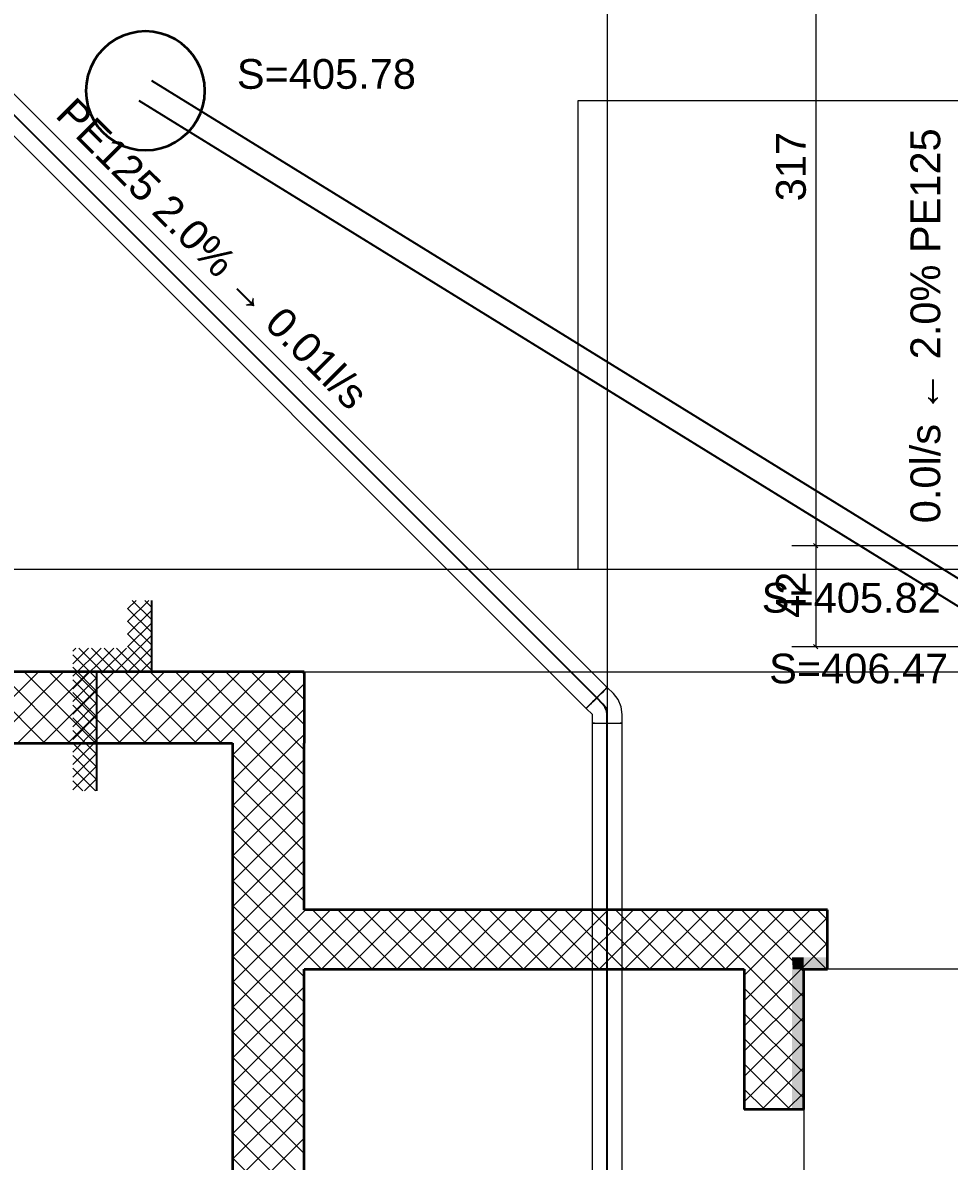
# Model space of a CAD drawing. Extents: x -1 to 1342, y -35 to 723.
# Drawn here: x 238.2 to 316.1, y 351.9 to 447.6 of the extents above; entities that cross this region are included whole.
import ezdxf
from ezdxf.lldxf.tags import DXFTag

# ---------------------------------------------------------------- set-up
doc = ezdxf.new("R2010")
doc.units = 0
doc.layers.get('0').update_dxf_attribs({"lineweight": 18})
for name, color, linetype, lineweight in [('-1._UG_3_015 Innenwände Bauteilschraffuren Neu', 7, 'Continuous', 25), ('-1._UG_3_015 Innenwände Neu', 7, 'Continuous', 25), ('-1._UG_3_027 Oberhalb Neu', 7, 'Continuous', 25), ('-1._UG_3_035 Decken Neu', 7, 'Continuous', 25), ('-1._UG_3_160 Beschriftungen Ausführung Neu', 7, 'Continuous', 25), ('-1._UG_3_260 Kennzeichnung Sichtbeton Neu', 7, 'Continuous', 25)]:
    doc.layers.add(name, color=color, linetype=linetype, lineweight=lineweight)
for name, color, linetype, lineweight, true_color in [('H_Erdsondenbohrung', 7, 'Continuous', 35, 0xff6600), ('H_Sole_RL', 7, 'Nova_107-A0SKLQJ9LL', 25, 0xaf5f5f), ('H_Sole_VL', 7, 'Continuous', 25, 0x6d3636), ('S_Schmutzwasser', 7, 'Continuous', 18, 0xcc6600), ('S_Schmutzwasser-A0SKLQJALL', 7, 'Continuous', 18, 0xcc6600), ('S_Schmutzwasser@DELETE-EINSTRICH', 7, 'Continuous', 18, 0xcc6600), ('S_T_Text_Grundleitungen', 2, 'Continuous', 18, 0xffff00), ('X_Mass', 7, 'Continuous', 18, 0x0080ff)]:
    doc.layers.add(name, color=color, linetype=linetype, lineweight=lineweight, true_color=true_color)
doc.styles.get("Standard").update_dxf_attribs({"font": 'arial.ttf'})
tags = doc.linetypes.add('Nova_107-A0SKLQJ9LL', pattern=[12, 4, -4, 4]).pattern_tags.tags
tags[8:9] = [DXFTag(74, 4), DXFTag(75, 0), DXFTag(340, '0'), DXFTag(46, 0.0), DXFTag(50, 0.0), DXFTag(44, 0.0), DXFTag(45, 0.0)]
tags[6:7] = [DXFTag(74, 4), DXFTag(75, 0), DXFTag(340, '0'), DXFTag(46, 0.0), DXFTag(50, 0.0), DXFTag(44, 0.0), DXFTag(45, 0.0)]
tags[4:5] = [DXFTag(74, 4), DXFTag(75, 0), DXFTag(340, '0'), DXFTag(46, 0.0), DXFTag(50, 0.0), DXFTag(44, 0.0), DXFTag(45, 0.0)]
tags = doc.linetypes.add('Strich 3_1mm Kanten', pattern=[0.004, 0.003, -0.001]).pattern_tags.tags
tags[6:7] = [DXFTag(74, 4), DXFTag(75, 0), DXFTag(340, '0'), DXFTag(46, 1.0), DXFTag(50, 0.0), DXFTag(44, 0.0), DXFTag(45, 0.0)]
tags[4:5] = [DXFTag(74, 4), DXFTag(75, 0), DXFTag(340, '0'), DXFTag(46, 1.0), DXFTag(50, 0.0), DXFTag(44, 0.0), DXFTag(45, 0.0)]
tags = doc.linetypes.add('Strichpunkt 3_1_1mm Achsen', pattern=[0.005, 0.003, -0.001, 0, -0.001]).pattern_tags.tags
tags[10:11] = [DXFTag(74, 4), DXFTag(75, 0), DXFTag(340, '0'), DXFTag(46, 1.0), DXFTag(50, 0.0), DXFTag(44, 0.0), DXFTag(45, 0.0)]
tags[8:9] = [DXFTag(74, 4), DXFTag(75, 0), DXFTag(340, '0'), DXFTag(46, 1.0), DXFTag(50, 0.0), DXFTag(44, 0.0), DXFTag(45, 0.0)]
tags[6:7] = [DXFTag(74, 4), DXFTag(75, 0), DXFTag(340, '0'), DXFTag(46, 1.0), DXFTag(50, 0.0), DXFTag(44, 0.0), DXFTag(45, 0.0)]
tags[4:5] = [DXFTag(74, 4), DXFTag(75, 0), DXFTag(340, '0'), DXFTag(46, 1.0), DXFTag(50, 0.0), DXFTag(44, 0.0), DXFTag(45, 0.0)]
tags = doc.linetypes.add('Strichpunkt 6_2_2mm Schnitt', pattern=[0.5, 0.3, -0.1, 0, -0.1]).pattern_tags.tags
tags[10:11] = [DXFTag(74, 4), DXFTag(75, 0), DXFTag(340, '0'), DXFTag(46, 1.0), DXFTag(50, 0.0), DXFTag(44, 0.0), DXFTag(45, 0.0)]
tags[8:9] = [DXFTag(74, 4), DXFTag(75, 0), DXFTag(340, '0'), DXFTag(46, 1.0), DXFTag(50, 0.0), DXFTag(44, 0.0), DXFTag(45, 0.0)]
tags[6:7] = [DXFTag(74, 4), DXFTag(75, 0), DXFTag(340, '0'), DXFTag(46, 1.0), DXFTag(50, 0.0), DXFTag(44, 0.0), DXFTag(45, 0.0)]
tags[4:5] = [DXFTag(74, 4), DXFTag(75, 0), DXFTag(340, '0'), DXFTag(46, 1.0), DXFTag(50, 0.0), DXFTag(44, 0.0), DXFTag(45, 0.0)]
tags = doc.linetypes.add('STRICHPUNKT2', pattern=[12.7, 6.35, -3.175, 0, -3.175]).pattern_tags.tags
tags[10:11] = [DXFTag(74, 4), DXFTag(75, 0), DXFTag(340, '0'), DXFTag(46, 0.0), DXFTag(50, 0.0), DXFTag(44, 0.0), DXFTag(45, 0.0)]
tags[8:9] = [DXFTag(74, 4), DXFTag(75, 0), DXFTag(340, '0'), DXFTag(46, 0.0), DXFTag(50, 0.0), DXFTag(44, 0.0), DXFTag(45, 0.0)]
tags[6:7] = [DXFTag(74, 4), DXFTag(75, 0), DXFTag(340, '0'), DXFTag(46, 0.0), DXFTag(50, 0.0), DXFTag(44, 0.0), DXFTag(45, 0.0)]
tags[4:5] = [DXFTag(74, 4), DXFTag(75, 0), DXFTag(340, '0'), DXFTag(46, 0.0), DXFTag(50, 0.0), DXFTag(44, 0.0), DXFTag(45, 0.0)]

# ---------------------------------------------------------------- blocks, each defined once
blk = doc.blocks.new('Referenz-A0SKLQJBLL', base_point=(90.892, 84.228))
at = {"layer": 'H_Erdsondenbohrung', "linetype": 'Continuous', "ltscale": 0.35}
for p, q in [((248.517, 446.861), (247.864, 446.818)), ((249.169, 446.818), (248.517, 446.861)), ((246.017, 446.191), (245.473, 445.828)), ((246.603, 446.481), (246.017, 446.191)), ((247.222, 446.691), (246.603, 446.481)), ((247.864, 446.818), (247.222, 446.691)), ((249.811, 446.691), (249.169, 446.818)), ((250.43, 446.481), (249.811, 446.691)), ((251.017, 446.191), (250.43, 446.481)), ((251.56, 445.828), (251.017, 446.191)), ((244.981, 445.397), (244.55, 444.905)), ((245.473, 445.828), (244.981, 445.397)), ((252.052, 445.397), (251.56, 445.828)), ((252.483, 444.905), (252.052, 445.397)), ((244.186, 444.361), (243.897, 443.775)), ((244.55, 444.905), (244.186, 444.361)), ((252.847, 444.361), (252.483, 444.905)), ((253.136, 443.775), (252.847, 444.361)), ((243.687, 443.155), (243.559, 442.514)), ((243.897, 443.775), (243.687, 443.155)), ((253.346, 443.155), (253.136, 443.775)), ((253.474, 442.514), (253.346, 443.155)), ((243.559, 442.514), (243.517, 441.861)), ((253.517, 441.861), (253.474, 442.514)), ((243.517, 441.861), (243.559, 441.209)), ((243.559, 441.209), (243.687, 440.567)), ((253.346, 440.567), (253.474, 441.209)), ((253.474, 441.209), (253.517, 441.861)), ((243.687, 440.567), (243.897, 439.948)), ((253.136, 439.948), (253.346, 440.567)), ((243.897, 439.948), (244.186, 439.361)), ((244.186, 439.361), (244.55, 438.817)), ((252.483, 438.817), (252.847, 439.361)), ((252.847, 439.361), (253.136, 439.948)), ((244.55, 438.817), (244.981, 438.326)), ((244.981, 438.326), (245.473, 437.895)), ((251.56, 437.895), (252.052, 438.326)), ((252.052, 438.326), (252.483, 438.817)), ((245.473, 437.895), (246.017, 437.531)), ((246.017, 437.531), (246.603, 437.242)), ((250.43, 437.242), (251.017, 437.531)), ((251.017, 437.531), (251.56, 437.895)), ((246.603, 437.242), (247.222, 437.032)), ((247.222, 437.032), (247.864, 436.904)), ((247.864, 436.904), (248.517, 436.861)), ((248.517, 436.861), (249.169, 436.904)), ((249.169, 436.904), (249.811, 437.032)), ((249.811, 437.032), (250.43, 437.242))]:
    blk.add_line(p, q, dxfattribs=at)
at = {"layer": 'H_Sole_RL', "linetype": 'Nova_107-A0SKLQJ9LL', "lineweight": -2, "ltscale": 0.25}
blk.add_line((249.039, 442.714), (348.863, 381.088), dxfattribs=at)
at = {"layer": 'H_Sole_VL', "linetype": 'Continuous', "lineweight": -2, "ltscale": 0.25}
blk.add_line((346.863, 379.972), (247.989, 441.013), dxfattribs=at)
at = {"layer": 'S_Schmutzwasser-A0SKLQJALL', "color": 1, "linetype": 'Continuous', "ltscale": 0.18, "true_color": 0xff0000, "char_height": 2.5, "attachment_point": 1}
for s, insert in [('{\\fArial;S=405.78}', (256.199, 444.529)), ('{\\fArial;S=405.82}', (300.303, 400.503))]:
    blk.add_mtext(s, dxfattribs=dict(at, insert=insert))
blk = doc.blocks.new('Abwasserleitung-A0SKLQJJLL', base_point=(197.095, 329.051))
at = {"color": 0, "linetype": 'ByBlock', "lineweight": -2, "ltscale": 0.18}
for p, q in [((212.504, 464.772), (287.32, 389.956)), ((287.32, 389.956), (287.32, 329.051))]:
    blk.add_line(p, q, dxfattribs=at)
blk = doc.blocks.new('Rohr-A0SKLQNFLL', base_point=(286.07, 332.988))
at = {"color": 0, "linetype": 'ByBlock', "lineweight": -2, "ltscale": 0.18}
for p, q in [((286.07, 388.706), (286.112, 388.709)), ((286.112, 388.703), (286.07, 388.706)), ((286.07, 333), (286.07, 388.706)), ((286.112, 388.709), (286.237, 388.712)), ((286.237, 388.7), (286.112, 388.703)), ((286.237, 388.712), (286.436, 388.715)), ((286.436, 388.697), (286.237, 388.7)), ((286.436, 388.715), (286.695, 388.717)), ((286.695, 388.695), (286.436, 388.697)), ((286.695, 388.717), (286.996, 388.718)), ((286.996, 388.694), (286.695, 388.695)), ((286.996, 388.718), (287.32, 388.718)), ((287.32, 388.693), (286.996, 388.694)), ((287.32, 388.718), (287.643, 388.718)), ((287.643, 388.694), (287.32, 388.693)), ((287.643, 388.718), (287.945, 388.717)), ((287.945, 388.695), (287.643, 388.694)), ((287.945, 388.717), (288.204, 388.715)), ((288.204, 388.697), (287.945, 388.695)), ((288.204, 388.715), (288.402, 388.712)), ((288.402, 388.7), (288.204, 388.697)), ((288.402, 388.712), (288.527, 388.709)), ((288.527, 388.703), (288.402, 388.7)), ((288.527, 388.709), (288.57, 388.706)), ((288.57, 388.706), (288.527, 388.703)), ((288.57, 333), (288.57, 388.706)), ((286.07, 333), (286.112, 333.004)), ((286.112, 332.997), (286.07, 333)), ((286.112, 333.004), (286.237, 333.007)), ((286.237, 332.994), (286.112, 332.997)), ((286.237, 333.007), (286.436, 333.009)), ((286.436, 332.992), (286.237, 332.994)), ((286.436, 333.009), (286.695, 333.011)), ((286.695, 332.99), (286.436, 332.992)), ((286.695, 333.011), (286.996, 333.013)), ((286.996, 332.988), (286.695, 332.99)), ((286.996, 333.013), (287.32, 333.013)), ((287.32, 333.013), (287.643, 333.013)), ((287.643, 333.013), (287.945, 333.011)), ((287.945, 332.99), (287.643, 332.988)), ((287.945, 333.011), (288.204, 333.009)), ((288.204, 332.992), (287.945, 332.99)), ((288.204, 333.009), (288.402, 333.007)), ((288.402, 332.994), (288.204, 332.992)), ((288.402, 333.007), (288.527, 333.004)), ((288.527, 332.997), (288.402, 332.994)), ((288.527, 333.004), (288.57, 333)), ((288.57, 333), (288.527, 332.997)), ((287.32, 332.988), (286.996, 332.988)), ((287.643, 332.988), (287.32, 332.988))]:
    blk.add_line(p, q, dxfattribs=at)
at = {"color": 0, "linetype": 'STRICHPUNKT2', "lineweight": 25, "ltscale": 0.25}
blk.add_line((287.32, 333), (287.32, 388.706), dxfattribs=at)
blk = doc.blocks.new('Bogen 45°-A0SKLQNHLL', base_point=(285.552, 388.694))
at = {"color": 0, "linetype": 'ByBlock', "lineweight": -2, "ltscale": 0.18}
for p, q in [((286.874, 391.292), (287.058, 391.473)), ((287.065, 391.455), (286.883, 391.27)), ((287.058, 391.473), (287.199, 391.611)), ((287.204, 391.599), (287.065, 391.455)), ((287.199, 391.611), (287.289, 391.696)), ((287.291, 391.69), (287.204, 391.599)), ((287.289, 391.696), (287.32, 391.723)), ((287.32, 391.723), (287.291, 391.69)), ((287.838, 391.206), (287.32, 391.723)), ((285.808, 390.223), (285.99, 390.408)), ((285.99, 390.408), (286.202, 390.623)), ((286.212, 390.599), (285.999, 390.387)), ((286.202, 390.623), (286.431, 390.852)), ((286.441, 390.827), (286.212, 390.599)), ((286.431, 390.852), (286.66, 391.08)), ((286.67, 391.056), (286.441, 390.827)), ((286.66, 391.08), (286.874, 391.292)), ((286.883, 391.27), (286.67, 391.056)), ((288.235, 390.688), (287.838, 391.206)), ((288.485, 390.085), (288.235, 390.688)), ((285.552, 389.956), (285.581, 389.989)), ((285.584, 389.982), (285.552, 389.956)), ((286.07, 389.438), (285.552, 389.955)), ((285.581, 389.989), (285.668, 390.08)), ((285.673, 390.068), (285.584, 389.982)), ((285.668, 390.08), (285.808, 390.223)), ((285.815, 390.206), (285.673, 390.068)), ((285.999, 390.387), (285.815, 390.206)), ((288.57, 389.438), (288.485, 390.085)), ((286.07, 388.706), (286.07, 389.438)), ((286.07, 388.706), (286.111, 388.709)), ((286.114, 388.703), (286.07, 388.706)), ((286.111, 388.709), (286.235, 388.712)), ((286.24, 388.7), (286.114, 388.703)), ((286.235, 388.712), (286.432, 388.715)), ((286.44, 388.697), (286.24, 388.7)), ((286.432, 388.715), (286.69, 388.717)), ((286.699, 388.695), (286.44, 388.697)), ((286.69, 388.717), (286.991, 388.718)), ((287.001, 388.694), (286.699, 388.695)), ((286.991, 388.718), (287.315, 388.719)), ((287.325, 388.694), (287.001, 388.694)), ((287.315, 388.719), (287.638, 388.718)), ((287.648, 388.694), (287.325, 388.694)), ((287.638, 388.718), (287.94, 388.717)), ((287.949, 388.695), (287.648, 388.694)), ((287.94, 388.717), (288.2, 388.715)), ((288.207, 388.697), (287.949, 388.695)), ((288.2, 388.715), (288.4, 388.712)), ((288.405, 388.7), (288.207, 388.697)), ((288.4, 388.712), (288.526, 388.709)), ((288.529, 388.703), (288.405, 388.7)), ((288.526, 388.709), (288.57, 388.706)), ((288.57, 388.706), (288.529, 388.703)), ((288.57, 388.706), (288.57, 389.438))]:
    blk.add_line(p, q, dxfattribs=at)
at = {"color": 0, "linetype": 'STRICHPUNKT2', "lineweight": 25, "ltscale": 0.25}
for p, q in [((286.954, 390.322), (286.436, 390.839)), ((287.152, 390.063), (286.954, 390.322)), ((287.277, 389.761), (287.152, 390.063)), ((287.32, 389.438), (287.277, 389.761)), ((287.32, 388.706), (287.32, 389.438))]:
    blk.add_line(p, q, dxfattribs=at)
blk = doc.blocks.new('Rohr-A0SKLQNJLL', base_point=(212.504, 389.956))
at = {"color": 0, "linetype": 'ByBlock', "lineweight": -2, "ltscale": 0.18}
for p, q in [((213.379, 463.897), (213.608, 464.125)), ((213.625, 464.108), (213.396, 463.879)), ((213.608, 464.125), (213.822, 464.338)), ((213.837, 464.322), (213.625, 464.108)), ((213.822, 464.338), (214.006, 464.519)), ((214.019, 464.507), (213.837, 464.322)), ((214.006, 464.519), (214.148, 464.658)), ((214.157, 464.649), (214.019, 464.507)), ((214.148, 464.658), (214.239, 464.744)), ((214.244, 464.74), (214.157, 464.649)), ((214.239, 464.744), (214.271, 464.772)), ((214.271, 464.772), (214.244, 464.74)), ((287.32, 391.723), (214.271, 464.772)), ((212.531, 463.037), (212.618, 463.127)), ((212.618, 463.127), (212.756, 463.269)), ((212.769, 463.257), (212.626, 463.118)), ((212.756, 463.269), (212.938, 463.454)), ((212.953, 463.439), (212.769, 463.257)), ((212.938, 463.454), (213.15, 463.668)), ((213.167, 463.651), (212.953, 463.439)), ((213.15, 463.668), (213.379, 463.897)), ((213.396, 463.879), (213.167, 463.651)), ((212.504, 463.004), (212.531, 463.037)), ((212.536, 463.032), (212.504, 463.004)), ((285.552, 389.956), (212.504, 463.004)), ((212.626, 463.118), (212.536, 463.032)), ((286.87, 391.289), (287.055, 391.471)), ((287.067, 391.458), (286.886, 391.274)), ((287.055, 391.471), (287.197, 391.609)), ((287.206, 391.601), (287.067, 391.458)), ((287.197, 391.609), (287.287, 391.696)), ((287.292, 391.691), (287.206, 391.601)), ((287.287, 391.696), (287.32, 391.723)), ((287.32, 391.723), (287.292, 391.691)), ((285.805, 390.221), (285.986, 390.405)), ((285.986, 390.405), (286.199, 390.619)), ((286.216, 390.602), (286.002, 390.39)), ((286.199, 390.619), (286.427, 390.848)), ((286.445, 390.831), (286.216, 390.602)), ((286.427, 390.848), (286.656, 391.077)), ((286.673, 391.06), (286.445, 390.831)), ((286.656, 391.077), (286.87, 391.289)), ((286.886, 391.274), (286.673, 391.06)), ((285.552, 389.956), (285.58, 389.988)), ((285.585, 389.983), (285.552, 389.956)), ((285.58, 389.988), (285.666, 390.079)), ((285.675, 390.07), (285.585, 389.983)), ((285.666, 390.079), (285.805, 390.221)), ((285.817, 390.208), (285.675, 390.07)), ((286.002, 390.39), (285.817, 390.208))]:
    blk.add_line(p, q, dxfattribs=at)
at = {"color": 0, "linetype": 'STRICHPUNKT2', "lineweight": 25, "ltscale": 0.25}
blk.add_line((286.436, 390.84), (213.387, 463.888), dxfattribs=at)
blk = doc.blocks.new('Maß-A0SKLQPHLL', base_point=(181.65, 389.956))
at = {"color": 0, "linetype": 'ByBlock', "lineweight": -2, "ltscale": 0.18}
blk.add_line((287.32, 516.628), (287.32, 389.956), dxfattribs=at)
blk = doc.blocks.new('Maß-A0SKLQPPLL', base_point=(301.508, 394.953))
at = {"color": 0, "linetype": 'ByBlock', "lineweight": -2, "ltscale": 0.18}
for p, q in [((302.841, 481.028), (333.041, 481.028)), ((305.032, 480.837), (304.65, 481.219)), ((304.841, 481.028), (304.841, 395.144)), ((302.841, 467.035), (335.448, 467.035)), ((305.032, 466.844), (304.65, 467.226)), ((305.032, 403.444), (304.65, 403.826)), ((302.841, 403.635), (326.048, 403.635)), ((305.032, 394.953), (304.65, 395.335)), ((302.841, 395.144), (317.565, 395.144))]:
    blk.add_line(p, q, dxfattribs=at)
at = {"color": 0, "linetype": 'ByBlock', "lineweight": -2, "ltscale": 0.18, "char_height": 2.5, "attachment_point": 1, "rotation": 90}
for s, insert in [('{\\fArial;70}', (301.508, 472.254)), ('{\\fArial;317}', (301.508, 432.574)), ('{\\fArial;42}', (301.508, 397.56))]:
    blk.add_mtext(s, dxfattribs=dict(at, insert=insert))
blk = doc.blocks.new('Referenz-A0SKLQRXLL', base_point=(5, 5))
at = {"layer": '-1._UG_3_015 Innenwände Bauteilschraffuren Neu', "color": 0, "linetype": 'Continuous', "lineweight": 0, "ltscale": 0.0169}
for p, q in [((233.519, 387.028), (239.519, 393.028)), ((240.07, 387.028), (234.07, 393.028)), ((235.64, 387.028), (241.64, 393.028)), ((242.192, 387.028), (236.192, 393.028)), ((237.762, 387.028), (243.762, 393.028)), ((244.313, 387.028), (238.313, 393.028)), ((239.883, 387.028), (245.883, 393.028)), ((246.434, 387.028), (240.434, 393.028)), ((242.004, 387.028), (248.004, 393.028)), ((248.555, 387.028), (242.555, 393.028)), ((244.125, 387.028), (250.125, 393.028)), ((250.677, 387.028), (244.677, 393.028)), ((246.247, 387.028), (252.247, 393.028)), ((252.798, 387.028), (246.798, 393.028)), ((248.368, 387.028), (254.368, 393.028)), ((254.919, 387.028), (248.919, 393.028)), ((250.489, 387.028), (255.841, 392.38)), ((255.841, 388.228), (251.041, 393.028)), ((255.841, 390.349), (253.162, 393.028)), ((255.841, 392.47), (255.283, 393.028)), ((255.841, 392.38), (256.489, 393.028)), ((255.841, 390.259), (258.611, 393.028)), ((255.841, 388.137), (260.732, 393.028)), ((258.562, 389.749), (255.841, 392.47)), ((259.623, 390.81), (257.405, 393.028)), ((260.684, 391.871), (259.526, 393.028)), ((261.744, 392.931), (261.647, 393.028)), ((261.841, 392.834), (261.744, 392.931)), ((256.853, 387.028), (261.841, 392.016)), ((261.841, 390.713), (260.684, 391.871)), ((261.841, 388.592), (259.623, 390.81)), ((252.611, 387.028), (255.841, 390.259)), ((257.502, 388.689), (255.841, 390.349)), ((261.283, 387.028), (258.562, 389.749)), ((258.975, 387.028), (261.841, 389.895)), ((259.162, 387.028), (257.502, 388.689)), ((254.732, 387.028), (255.841, 388.137)), ((256.441, 387.628), (255.841, 388.228)), ((257.041, 387.028), (256.441, 387.628)), ((261.096, 387.028), (261.841, 387.773)), ((255.841, 386.016), (256.853, 387.028)), ((255.841, 383.895), (258.975, 387.028)), ((255.841, 381.773), (261.096, 387.028)), ((261.841, 382.228), (257.041, 387.028)), ((261.841, 384.349), (259.162, 387.028)), ((261.841, 386.47), (261.283, 387.028)), ((261.841, 380.106), (255.841, 386.106)), ((255.841, 379.652), (261.841, 385.652)), ((261.841, 377.985), (255.841, 383.985)), ((255.841, 377.531), (261.841, 383.531)), ((261.841, 375.864), (255.841, 381.864)), ((255.841, 375.409), (261.841, 381.409)), ((261.841, 373.742), (255.841, 379.742)), ((255.841, 373.288), (261.841, 379.288)), ((261.841, 371.621), (255.841, 377.621)), ((255.841, 371.167), (261.841, 377.167)), ((261.841, 369.5), (255.841, 375.5)), ((255.841, 369.046), (261.841, 375.046)), ((261.841, 367.378), (255.841, 373.378)), ((255.841, 366.924), (261.841, 372.924)), ((261.841, 372.924), (261.945, 373.028)), ((261.841, 370.803), (264.067, 373.028)), ((261.841, 368.682), (266.188, 373.028)), ((267.555, 368.028), (262.555, 373.028)), ((263.309, 368.028), (268.309, 373.028)), ((269.677, 368.028), (264.677, 373.028)), ((265.431, 368.028), (270.431, 373.028)), ((271.798, 368.028), (266.798, 373.028)), ((267.552, 368.028), (272.552, 373.028)), ((273.919, 368.028), (268.919, 373.028)), ((269.673, 368.028), (274.673, 373.028)), ((276.041, 368.028), (271.041, 373.028)), ((271.795, 368.028), (276.795, 373.028)), ((278.162, 368.028), (273.162, 373.028)), ((273.916, 368.028), (278.916, 373.028)), ((280.283, 368.028), (275.283, 373.028)), ((276.037, 368.028), (281.037, 373.028)), ((282.405, 368.028), (277.405, 373.028)), ((278.159, 368.028), (283.159, 373.028)), ((284.526, 368.028), (279.526, 373.028)), ((280.28, 368.028), (285.28, 373.028)), ((286.647, 368.028), (281.647, 373.028)), ((282.401, 368.028), (287.401, 373.028)), ((288.769, 368.028), (283.769, 373.028)), ((284.522, 368.028), (289.522, 373.028)), ((290.89, 368.028), (285.89, 373.028)), ((286.644, 368.028), (291.644, 373.028)), ((293.011, 368.028), (288.011, 373.028)), ((288.765, 368.028), (293.765, 373.028)), ((295.133, 368.028), (290.133, 373.028)), ((290.886, 368.028), (295.886, 373.028)), ((297.254, 368.028), (292.254, 373.028)), ((293.008, 368.028), (298.008, 373.028)), ((299.375, 368.028), (294.375, 373.028)), ((295.129, 368.028), (300.129, 373.028)), ((301.497, 368.028), (296.497, 373.028)), ((297.25, 368.028), (302.25, 373.028)), ((303.618, 368.028), (298.618, 373.028)), ((299.372, 368.028), (304.372, 373.028)), ((305.739, 368.028), (300.739, 373.028)), ((301.493, 368.028), (305.841, 372.376)), ((305.841, 370.047), (302.861, 373.028)), ((305.841, 372.169), (304.982, 373.028)), ((265.434, 368.028), (261.841, 371.621)), ((261.841, 365.257), (255.841, 371.257)), ((255.841, 364.803), (261.841, 370.803)), ((263.313, 368.028), (261.841, 369.5)), ((303.614, 368.028), (305.841, 370.255)), ((261.841, 363.136), (255.841, 369.136)), ((255.841, 362.682), (261.841, 368.682)), ((298.841, 367.498), (299.372, 368.028)), ((298.841, 365.376), (301.493, 368.028)), ((298.841, 363.255), (303.614, 368.028)), ((303.841, 363.562), (299.375, 368.028)), ((303.841, 365.684), (301.497, 368.028)), ((303.841, 367.805), (303.618, 368.028)), ((305.736, 368.028), (305.841, 368.134)), ((261.841, 361.014), (255.841, 367.014)), ((255.841, 360.56), (261.841, 366.56)), ((303.841, 361.441), (298.841, 366.441)), ((298.841, 361.134), (303.841, 366.134)), ((261.841, 358.893), (255.841, 364.893)), ((255.841, 358.439), (261.841, 364.439)), ((303.841, 359.32), (298.841, 364.32)), ((298.841, 359.013), (303.841, 364.013)), ((261.841, 356.772), (255.841, 362.772)), ((255.841, 356.318), (261.841, 362.318)), ((303.841, 357.198), (298.841, 362.198)), ((298.841, 356.891), (303.841, 361.891)), ((261.841, 354.651), (255.841, 360.651)), ((255.841, 354.196), (261.841, 360.196)), ((302.69, 356.228), (298.841, 360.077)), ((300.3, 356.228), (303.841, 359.77)), ((261.841, 352.529), (255.841, 358.529)), ((255.841, 352.075), (261.841, 358.075)), ((300.569, 356.228), (298.841, 357.956)), ((302.421, 356.228), (303.841, 357.649)), ((261.841, 350.408), (255.841, 356.408)), ((255.841, 349.954), (261.841, 355.954)), ((261.841, 348.287), (255.841, 354.287)), ((255.841, 347.832), (261.841, 353.832)), ((261.841, 346.165), (255.841, 352.165))]:
    blk.add_line(p, q, dxfattribs=at)
at = {"layer": '-1._UG_3_015 Innenwände Neu', "color": 0, "lineweight": 35}
for p, q in [((261.841, 393.028), (209.841, 393.028)), ((261.841, 393.028), (261.841, 387.028)), ((209.841, 387.028), (255.841, 387.028)), ((255.841, 387.028), (255.841, 224.028)), ((261.841, 373.028), (261.841, 387.028)), ((305.841, 373.028), (261.841, 373.028)), ((305.841, 368.028), (305.841, 373.028)), ((261.841, 333.028), (261.841, 368.028)), ((261.841, 368.028), (298.841, 368.028)), ((298.841, 368.028), (298.841, 356.228)), ((303.841, 368.028), (305.841, 368.028)), ((303.841, 356.228), (303.841, 368.028)), ((303.841, 356.228), (298.841, 356.228))]:
    blk.add_line(p, q, dxfattribs=at)
at = {"layer": '-1._UG_3_027 Oberhalb Neu', "color": 0, "linetype": 'Strichpunkt 6_2_2mm Schnitt', "lineweight": 13, "ltscale": 16.9}
for p, q in [((721.341, 441.028), (284.841, 441.028)), ((284.841, 441.028), (284.841, 401.628)), ((721.541, 401.628), (151.441, 401.628))]:
    blk.add_line(p, q, dxfattribs=at)
at = {"layer": '-1._UG_3_035 Decken Neu', "color": 0, "linetype": 'Strichpunkt 3_1_1mm Achsen', "lineweight": 13, "ltscale": 2197}
blk.add_line((203.841, 393.028), (506.641, 393.028), dxfattribs=at)
at = {"layer": '-1._UG_3_035 Decken Neu', "color": 0, "linetype": 'Strich 3_1mm Kanten', "lineweight": 13, "ltscale": 2197}
for p, q in [((333.041, 368.028), (303.841, 368.028)), ((303.841, 368.028), (303.841, 333.028)), ((303.841, 368.028), (303.841, 333.028)), ((333.041, 368.028), (303.841, 368.028)), ((303.841, 368.028), (303.841, 333.028)), ((333.041, 368.028), (303.841, 368.028))]:
    blk.add_line(p, q, dxfattribs=at)
at = {"layer": '-1._UG_3_160 Beschriftungen Ausführung Neu', "color": 0, "linetype": 'Continuous', "lineweight": 13, "ltscale": 0.0169}
for p, q in [((247.016, 398.31), (247.734, 399.028)), ((247.016, 397.25), (248.795, 399.028)), ((249.016, 397.414), (247.401, 399.028)), ((249.016, 398.474), (248.462, 399.028)), ((249.016, 396.353), (247.016, 398.353)), ((247.016, 396.189), (249.016, 398.189)), ((249.016, 395.292), (247.016, 397.292)), ((247.016, 395.128), (249.016, 397.128)), ((249.016, 394.232), (247.016, 396.232)), ((245.977, 393.028), (249.016, 396.068)), ((242.416, 394.771), (242.673, 395.028)), ((242.416, 393.71), (243.734, 395.028)), ((242.416, 392.65), (244.795, 395.028)), ((242.416, 391.589), (245.855, 395.028)), ((244.416, 392.468), (242.416, 394.468)), ((244.916, 393.028), (242.916, 395.028)), ((245.977, 393.028), (243.977, 395.028)), ((244.916, 393.028), (246.916, 395.028)), ((247.037, 393.028), (245.037, 395.028)), ((248.098, 393.028), (246.098, 395.028)), ((249.016, 393.171), (247.016, 395.171)), ((247.037, 393.028), (249.016, 395.007)), ((244.416, 391.407), (242.416, 393.407)), ((248.098, 393.028), (249.016, 393.946)), ((242.416, 390.528), (244.416, 392.528)), ((244.416, 390.346), (242.416, 392.346)), ((242.416, 389.468), (244.416, 391.468)), ((244.416, 389.286), (242.416, 391.286)), ((242.416, 388.407), (244.416, 390.407)), ((244.416, 388.225), (242.416, 390.225)), ((242.416, 387.346), (244.416, 389.346)), ((244.416, 387.164), (242.416, 389.164)), ((242.416, 386.286), (244.416, 388.286)), ((244.416, 386.104), (242.416, 388.104)), ((242.416, 385.225), (244.416, 387.225)), ((244.416, 385.043), (242.416, 387.043)), ((242.416, 384.164), (244.416, 386.164)), ((244.416, 383.982), (242.416, 385.982)), ((242.416, 383.104), (244.416, 385.104)), ((244.309, 383.028), (242.416, 384.922)), ((243.249, 383.028), (242.416, 383.861)), ((243.401, 383.028), (244.416, 384.043))]:
    blk.add_line(p, q, dxfattribs=at)
at = {"layer": '-1._UG_3_160 Beschriftungen Ausführung Neu', "color": 0, "linetype": 'Continuous', "lineweight": -2, "ltscale": 62.5}
for p, q in [((249.016, 399.028), (249.016, 393.028)), ((249.016, 393.028), (244.416, 393.028)), ((244.416, 393.028), (244.416, 383.028))]:
    blk.add_line(p, q, dxfattribs=at)
at = {"layer": '-1._UG_3_260 Kennzeichnung Sichtbeton Neu', "color": 0, "linetype": 'Continuous', "lineweight": 0, "ltscale": 0.0169}
for points in [[(302.841, 356.226), (303.841, 356.226), (302.841, 369.028)], [(303.841, 368.028), (303.841, 369.028), (302.841, 369.028)], [(302.919, 368.028), (303.841, 368.028), (302.841, 369.028)], [(303.841, 368.028), (305.841, 368.028), (303.841, 369.028)], [(305.841, 368.028), (305.841, 369.028), (303.841, 369.028)], [(303.841, 356.226), (303.841, 368.028), (302.919, 368.028)]]:
    blk.add_solid(points, dxfattribs=at)

msp = doc.modelspace()

# ---------------------------------------------------------------- block references
at = {"color": 8, "lineweight": 25, "ltscale": 0.25, "true_color": 0x808080}
msp.add_blockref('Referenz-A0SKLQRXLL', (5, 5), dxfattribs=at)
at = {"color": 9, "lineweight": 25, "ltscale": 0.25, "true_color": 0xc0c0c0}
msp.add_blockref('Referenz-A0SKLQJBLL', (90.892, 84.228), dxfattribs=at)
at = {"layer": 'S_Schmutzwasser', "ltscale": 0.18}
for name, p in [('Rohr-A0SKLQNJLL', (212.504, 389.956)), ('Bogen 45°-A0SKLQNHLL', (285.552, 388.694)), ('Rohr-A0SKLQNFLL', (286.07, 332.988))]:
    msp.add_blockref(name, p, dxfattribs=at)
at = {"layer": 'S_Schmutzwasser@DELETE-EINSTRICH', "ltscale": 0.18}
msp.add_blockref('Abwasserleitung-A0SKLQJJLL', (197.095, 329.051), dxfattribs=at)
at = {"layer": 'X_Mass', "ltscale": 0.18}
for name, p in [('Maß-A0SKLQPHLL', (181.65, 389.956)), ('Maß-A0SKLQPPLL', (301.508, 394.953))]:
    msp.add_blockref(name, p, dxfattribs=at)

# ---------------------------------------------------------------- texts
at = {"layer": 'S_T_Text_Grundleitungen', "color": 24, "ltscale": 0.18, "true_color": 0x993300, "char_height": 2.5, "attachment_point": 1}
for s, insert, rotation in [('{\\fArial;PE125 2.0% → 0.01l/s}', (242.614, 441.49), 315), ('{\\fArial;0.0l/s ← 2.0% PE125}', (312.805, 405.514), 90)]:
    msp.add_mtext(s, dxfattribs=dict(at, insert=insert, rotation=rotation))
at = {"layer": 'S_T_Text_Grundleitungen', "color": 24, "ltscale": 0.18, "true_color": 0x993300, "insert": (300.927, 394.554), "char_height": 2.5, "attachment_point": 1}
msp.add_mtext('{\\fArial;S=406.47}', dxfattribs=at)

doc.saveas('drawing.dxf')
